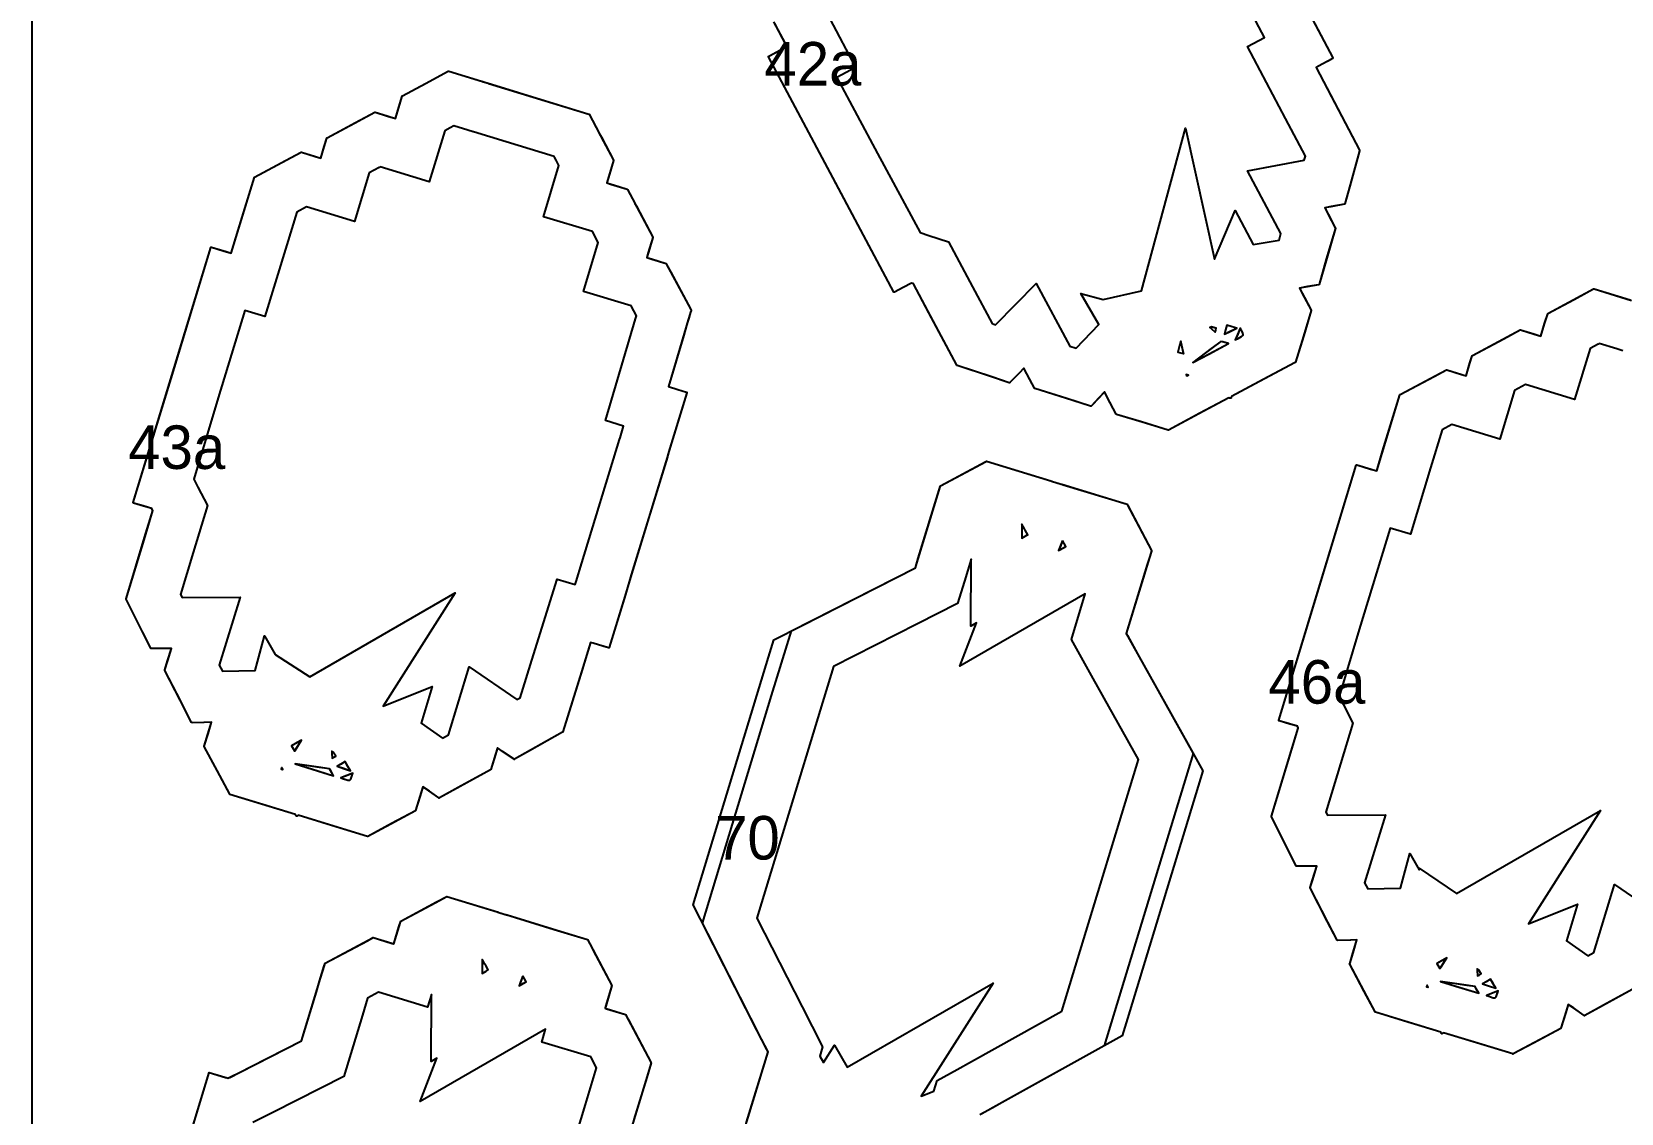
# Model space of a CAD drawing. Header units: millimetres. Extents: x 0 to 500, y 0 to 700.
# Drawn here: x 0 to 219.3, y 170.8 to 319.9 of the extents above; entities that cross this region are included whole.
import ezdxf
from ezdxf.enums import TextEntityAlignment as Align

# ---------------------------------------------------------------- set-up
doc = ezdxf.new("R2010")
doc.units = ezdxf.units.MM
for name, color, linetype in [('CORTE', 1, 'Continuous'), ('GRABADO', 5, 'Continuous'), ('HOJA', 8, 'Continuous')]:
    doc.layers.add(name, color=color, linetype=linetype)

msp = doc.modelspace()

# ---------------------------------------------------------------- linework, layer by layer
at = {"layer": 'CORTE'}
for points in [[(175.74, 323.33), (179.48, 316.32), (179.48, 316.31), (179.48, 316.31), (179.48, 316.3), (179.49, 316.29), (179.49, 316.28), (179.49, 316.28), (179.48, 316.27), (179.48, 316.26), (179.48, 316.26), (179.48, 316.25), (179.47, 316.24), (179.47, 316.24), (179.46, 316.23), (179.46, 316.23), (179.45, 316.22), (179.45, 316.22), (178.69, 315.82), (178.68, 315.81), (177.51, 315.19), (177.15, 315), (179.28, 310.96), (183.16, 303.57), (183.17, 303.57), (183.17, 303.56), (183.17, 303.55), (183.17, 303.54), (183.17, 303.54), (183.17, 303.53), (183.17, 303.52), (183.17, 303.52), (181.86, 298.81), (181.13, 296.2), (181.13, 296.19), (181.13, 296.19), (181.13, 296.18), (181.12, 296.17), (181.12, 296.17), (181.11, 296.16), (181.11, 296.16), (181.1, 296.16), (181.09, 296.15), (181.09, 296.15), (181.08, 296.15), (179.26, 295.81), (178.35, 295.64), (178.84, 294.72), (179.81, 292.9), (179.81, 292.9), (179.82, 292.89), (179.82, 292.88), (179.82, 292.88), (179.82, 292.87), (179.82, 292.86), (179.82, 292.85), (179.82, 292.85), (178.57, 288.56), (177.57, 285.09), (177.57, 285.09), (177.56, 285.08), (177.56, 285.07), (177.55, 285.07), (177.55, 285.06), (177.54, 285.06), (177.54, 285.05), (177.53, 285.05), (177.52, 285.05), (177.52, 285.04), (177.51, 285.04), (175.99, 284.78), (174.86, 284.59), (175.56, 283.28), (176.49, 281.54), (176.49, 281.53), (176.49, 281.53), (176.49, 281.52), (176.5, 281.52), (176.5, 281.51), (176.5, 281.5), (176.5, 281.49), (176.5, 281.49), (176.49, 281.48), (175.45, 278.06), (174.33, 274.37), (174.33, 274.37), (174.32, 274.36), (174.32, 274.35), (174.31, 274.35), (174.31, 274.34), (174.3, 274.34), (174.3, 274.33), (174.29, 274.33), (170.04, 272.06), (165.49, 269.64), (165.47, 269.59), (165.43, 269.44), (165.43, 269.43), (165.43, 269.43), (165.43, 269.42), (165.42, 269.41), (165.42, 269.41), (165.41, 269.4), (165.4, 269.4), (165.4, 269.4), (165.39, 269.39), (165.39, 269.39), (165.38, 269.39), (165.37, 269.39), (165.37, 269.39), (165.36, 269.39), (165.35, 269.39), (165.34, 269.39), (165.23, 269.42), (165.13, 269.45), (161.14, 267.32), (156.8, 265.01), (156.8, 265.01), (156.79, 265.01), (156.79, 265), (156.78, 265), (156.77, 265), (156.76, 265), (156.76, 265), (156.75, 265.01), (153.06, 266.13), (149.64, 267.17), (149.63, 267.17), (149.63, 267.18), (149.62, 267.18), (149.62, 267.19), (149.61, 267.19), (149.6, 267.2), (149.6, 267.21), (148.73, 268.84), (147.97, 270.26), (147.18, 269.43), (146.12, 268.31), (146.11, 268.31), (146.11, 268.31), (146.1, 268.3), (146.1, 268.3), (146.09, 268.3), (146.08, 268.29), (146.07, 268.29), (146.07, 268.29), (146.06, 268.29), (146.05, 268.29), (142.61, 269.39), (138.35, 270.75), (138.34, 270.76), (138.33, 270.76), (138.33, 270.77), (138.32, 270.77), (138.31, 270.78), (137.64, 272.05), (136.85, 273.52), (136.21, 272.87), (134.91, 271.55), (134.9, 271.54), (134.9, 271.54), (134.89, 271.53), (134.89, 271.53), (134.88, 271.53), (134.87, 271.53), (134.86, 271.53), (134.85, 271.53), (134.85, 271.53), (134.84, 271.53), (134.84, 271.53), (132.26, 272.38), (127.63, 273.92), (127.61, 273.93), (127.6, 273.94), (127.59, 273.94), (127.59, 273.95), (127.59, 273.96), (123.73, 281.18), (121.61, 285.17), (121.55, 285.19), (121.52, 285.2), (121.34, 285.26), (120.18, 284.64), (119, 284.01), (119, 284.01), (118.99, 284.01), (118.99, 284.01), (118.98, 284), (118.97, 284), (118.96, 284), (118.96, 284.01), (118.95, 284.01), (118.94, 284.01), (118.93, 284.02), (118.92, 284.02), (118.92, 284.03), (118.91, 284.04), (110.19, 300.4), (101.64, 316.45), (101.63, 316.46), (101.63, 316.47), (101.63, 316.47), (101.63, 316.48), (101.63, 316.49), (101.63, 316.5), (101.63, 316.5), (101.63, 316.51), (101.63, 316.52), (101.64, 316.52), (101.64, 316.53), (101.64, 316.53), (101.65, 316.54), (101.65, 316.54), (101.66, 316.55), (101.67, 316.55), (103.18, 317.36), (103.32, 317.43), (104.18, 317.89), (102.36, 321.29)], [(110.07, 321.71), (113.64, 315), (111.07, 313.63), (116.68, 303.11), (122.53, 292.23), (123.72, 291.84), (126.46, 290.96), (129.77, 284.75), (132.48, 279.69), (132.94, 279.53), (138.55, 285.23), (143.17, 276.56), (144.05, 276.28), (147.17, 279.56), (144.69, 283.84), (147.79, 283.01), (153.1, 284.21), (159.14, 306.62), (163.15, 288.57), (166, 295.27), (168.49, 290.59), (172.05, 291.2), (172.05, 291.2), (172.3, 292.1), (167.69, 300.76), (175.54, 302.23), (175.68, 302.76), (172.94, 307.97), (167.71, 317.9), (170.04, 319.14), (169.7, 319.79), (168.38, 322.26)], [(221.29, 188.19), (216.8, 185.72), (214.22, 184.3), (214.22, 184.3), (214.21, 184.3), (214.2, 184.29), (214.19, 184.29), (214.19, 184.29), (214.18, 184.29), (214.17, 184.29), (214.16, 184.3), (214.16, 184.3), (214.15, 184.3), (214.14, 184.31), (212.7, 185.33), (211.95, 185.85), (211.6, 184.71), (210.94, 182.55), (210.94, 182.55), (210.94, 182.55), (210.94, 182.54), (210.93, 182.53), (210.93, 182.53), (210.93, 182.52), (210.92, 182.51), (210.91, 182.51), (210.91, 182.51), (207.29, 180.58), (204.35, 179.01), (204.34, 179.01), (204.34, 179.01), (204.33, 179), (204.32, 179), (204.32, 179), (204.31, 179), (204.3, 179), (204.29, 179.01), (199.01, 180.62), (194.75, 181.91), (194.7, 181.88), (194.57, 181.81), (194.57, 181.81), (194.56, 181.81), (194.55, 181.8), (194.55, 181.8), (194.54, 181.8), (194.53, 181.8), (194.52, 181.8), (194.52, 181.81), (194.51, 181.81), (194.5, 181.81), (194.5, 181.81), (194.49, 181.82), (194.49, 181.82), (194.48, 181.83), (194.48, 181.84), (194.47, 181.84), (194.4, 181.96), (194.36, 182.03), (189.39, 183.55), (185.34, 184.78), (185.33, 184.78), (185.33, 184.79), (185.32, 184.79), (185.31, 184.8), (185.31, 184.8), (185.3, 184.81), (185.3, 184.81), (185.3, 184.82), (183.73, 187.75), (181.8, 191.38), (181.8, 191.38), (181.8, 191.39), (181.79, 191.39), (181.79, 191.4), (181.79, 191.42), (181.79, 191.43), (181.8, 191.43), (182.26, 192.96), (182.8, 194.74), (181.89, 194.72), (180.12, 194.67), (180.11, 194.67), (180.11, 194.68), (180.1, 194.68), (180.09, 194.68), (180.08, 194.68), (180.08, 194.69), (180.07, 194.69), (180.07, 194.7), (180.06, 194.7), (180.05, 194.71), (178.7, 197.33), (176.35, 201.89), (176.35, 201.9), (176.35, 201.91), (176.34, 201.92), (176.34, 201.93), (176.35, 201.94), (176.69, 203.06), (177.25, 204.91), (176.6, 204.9), (174.48, 204.89), (174.47, 204.89), (174.47, 204.89), (174.46, 204.89), (174.45, 204.89), (174.44, 204.9), (174.44, 204.9), (174.43, 204.91), (174.43, 204.91), (174.42, 204.91), (174.42, 204.92), (174.41, 204.93), (173.52, 206.71), (171.01, 211.72), (171, 211.73), (171, 211.74), (171, 211.75), (171, 211.76), (171, 211.77), (173.74, 220.76), (174.71, 223.92), (174.69, 223.95), (174.68, 223.98), (174.58, 224.18), (173.5, 224.5), (172.05, 224.95), (172.04, 224.95), (172.03, 224.95), (172.03, 224.96), (172.02, 224.96), (172.02, 224.97), (172.01, 224.97), (172.01, 224.98), (172, 224.98), (172, 224.99), (172, 225), (171.99, 225.01), (171.99, 225.02), (172, 225.03), (176.62, 240.2), (182.7, 260.17), (182.7, 260.17), (182.71, 260.18), (182.71, 260.19), (182.72, 260.19), (182.72, 260.2), (182.73, 260.2), (182.73, 260.21), (182.74, 260.21), (182.75, 260.21), (182.75, 260.22), (182.76, 260.22), (182.77, 260.22), (182.77, 260.22), (182.78, 260.22), (182.79, 260.22), (182.8, 260.22), (184.68, 259.64), (184.86, 259.59), (185.52, 259.39), (186.33, 262.08), (188.7, 269.85), (188.71, 269.86), (188.71, 269.86), (188.71, 269.87), (188.71, 269.87), (188.72, 269.88), (188.73, 269.89), (188.74, 269.89), (193.46, 272.41), (195.14, 273.3), (195.14, 273.3), (195.15, 273.31), (195.16, 273.31), (195.17, 273.31), (195.18, 273.31), (195.19, 273.31), (195.19, 273.31), (197.21, 272.69), (197.85, 272.5), (198.38, 274.22), (198.69, 275.26), (198.69, 275.26), (198.7, 275.27), (198.7, 275.28), (198.71, 275.29), (198.72, 275.3), (198.72, 275.3), (198.73, 275.3), (202.91, 277.53), (205.31, 278.81), (205.31, 278.81), (205.32, 278.81), (205.33, 278.82), (205.34, 278.82), (205.34, 278.82), (205.35, 278.82), (205.36, 278.82), (207.19, 278.26), (208.17, 277.96), (208.68, 279.64), (209.11, 281.05), (209.11, 281.06), (209.11, 281.07), (209.12, 281.07), (209.13, 281.08), (209.14, 281.09), (209.14, 281.09), (209.14, 281.1), (212.63, 282.95), (215.45, 284.46), (215.46, 284.46), (215.47, 284.47), (215.48, 284.47), (215.5, 284.47), (215.51, 284.47), (215.51, 284.46), (220.5, 282.94)], [(219.46, 275.94), (218.64, 276.19), (216.2, 276.93), (216.05, 276.84), (214.97, 276.26), (212.82, 269.22), (206.07, 271.28), (204.55, 270.46), (202.5, 263.76), (195.9, 265.77), (194.56, 265.05), (192.95, 259.79), (190.17, 250.65), (187.38, 251.5), (183.12, 237.54), (180.35, 228.27), (180.93, 227.13), (182.23, 224.59), (180.53, 219.01), (178.52, 212.36), (178.74, 211.92), (186.73, 211.99), (183.86, 202.6), (184.29, 201.77), (188.81, 201.88), (190.09, 206.66), (191.39, 204.4), (191.38, 204.61), (196.53, 201.11), (216.41, 212.56), (206.48, 196.96), (213.24, 199.68), (211.69, 194.61), (214.64, 192.53), (214.64, 192.53), (215.46, 192.98), (218.32, 202.36), (224.9, 197.86)], [(98.6, 169.62), (101.56, 179.32), (100.67, 181.06), (93.24, 195.62), (91.22, 199.56), (101.63, 233.71), (102.36, 236.1), (106.16, 238.03), (121.88, 246), (122.28, 247.33), (125.16, 256.76), (125.3, 257.22), (125.33, 257.32), (131.53, 260.62), (131.69, 260.71), (140.57, 258), (140.65, 257.98), (141.99, 257.57), (142.1, 257.54), (150.63, 254.94), (151.08, 254.8), (151.16, 254.65), (151.17, 254.63), (154.48, 248.43), (154.31, 247.88), (153.88, 246.49), (150.98, 236.95), (151.9, 235.31), (159.48, 221.74), (161.54, 218.06), (151.13, 183.91), (150.4, 181.52), (134.16, 172.5), (132.47, 171.56), (130.76, 170.61)], [(16.04, 148.74), (24.49, 176.47), (26.93, 175.73), (27.09, 175.68), (27.14, 175.7), (27.34, 175.81), (28.73, 176.51), (37.2, 180.81), (39.26, 187.57), (39.71, 189.05), (40.35, 191.15), (40.47, 191.52), (46.29, 194.62), (47.1, 195.06), (49.66, 194.28), (49.93, 194.19), (50.65, 196.54), (50.89, 197.32), (55.74, 199.9), (57.25, 200.71), (64.2, 198.59), (64.27, 198.57), (65.32, 198.25), (65.4, 198.23), (72.07, 196.19), (76.64, 194.8), (77.33, 193.5), (77.45, 193.29), (80.03, 188.43), (79.18, 185.62), (79.08, 185.31), (79.21, 185.27), (79.3, 185.24), (81.91, 184.45), (82.23, 183.86), (82.23, 183.85), (82.3, 183.73), (85.45, 177.81), (84.7, 175.34), (82.58, 168.4)], [(74.57, 166.12), (76.37, 172.04), (77.91, 177.08), (77.1, 178.6), (70.34, 180.66), (70.88, 182.43), (53.56, 172.45), (55.86, 178.43), (55.09, 177.99), (55.12, 187.21), (54.59, 185.46), (47.84, 187.52), (46.32, 186.71), (45.61, 184.38), (43.03, 175.91), (33.34, 171), (30.49, 169.55)]]:
    msp.add_lwpolyline(points, dxfattribs=at)
for points in [[(52.94, 212.55), (52.94, 212.54), (52.93, 212.53), (52.93, 212.53), (52.93, 212.52), (52.92, 212.51), (52.91, 212.51), (52.91, 212.51), (49.64, 210.76), (46.35, 209.01), (46.34, 209.01), (46.34, 209.01), (46.33, 209), (46.32, 209), (46.32, 209), (46.31, 209), (46.3, 209), (46.29, 209.01), (41.52, 210.46), (36.75, 211.91), (36.7, 211.89), (36.57, 211.81), (36.57, 211.81), (36.56, 211.81), (36.55, 211.8), (36.55, 211.8), (36.54, 211.8), (36.53, 211.8), (36.52, 211.8), (36.52, 211.81), (36.51, 211.81), (36.5, 211.81), (36.5, 211.81), (36.49, 211.82), (36.49, 211.82), (36.48, 211.83), (36.48, 211.84), (36.47, 211.84), (36.41, 211.95), (36.36, 212.03), (31.87, 213.4), (27.34, 214.78), (27.33, 214.78), (27.33, 214.79), (27.32, 214.79), (27.31, 214.8), (27.31, 214.8), (27.3, 214.81), (27.3, 214.81), (27.3, 214.82), (25.55, 218.1), (23.8, 221.38), (23.8, 221.38), (23.8, 221.39), (23.79, 221.39), (23.79, 221.4), (23.79, 221.42), (23.79, 221.43), (23.8, 221.43), (24.32, 223.14), (24.8, 224.74), (23.72, 224.71), (22.12, 224.67), (22.11, 224.67), (22.11, 224.68), (22.1, 224.68), (22.09, 224.68), (22.08, 224.68), (22.08, 224.69), (22.07, 224.69), (22.07, 224.7), (22.06, 224.7), (22.05, 224.71), (20.48, 227.77), (18.35, 231.89), (18.35, 231.9), (18.35, 231.91), (18.34, 231.92), (18.34, 231.93), (18.35, 231.94), (18.75, 233.25), (19.25, 234.91), (18.4, 234.9), (16.48, 234.89), (16.47, 234.89), (16.47, 234.89), (16.46, 234.89), (16.45, 234.89), (16.44, 234.9), (16.44, 234.9), (16.43, 234.91), (16.43, 234.91), (16.42, 234.91), (16.42, 234.92), (16.41, 234.93), (15.28, 237.19), (13.01, 241.72), (13, 241.73), (13, 241.74), (13, 241.75), (13, 241.76), (13, 241.77), (15.48, 249.89), (16.71, 253.92), (16.68, 253.97), (16.67, 254), (16.58, 254.18), (15.36, 254.55), (14.05, 254.95), (14.04, 254.95), (14.03, 254.95), (14.03, 254.96), (14.02, 254.96), (14.02, 254.97), (14.01, 254.97), (14.01, 254.98), (14, 254.98), (14, 254.99), (14, 255), (13.99, 255.01), (13.99, 255.02), (14, 255.03), (19.21, 272.13), (24.7, 290.17), (24.7, 290.17), (24.71, 290.18), (24.71, 290.19), (24.72, 290.19), (24.72, 290.2), (24.73, 290.2), (24.73, 290.21), (24.74, 290.21), (24.75, 290.21), (24.75, 290.22), (24.76, 290.22), (24.77, 290.22), (24.77, 290.22), (24.78, 290.22), (24.79, 290.22), (24.8, 290.22), (26.5, 289.7), (26.66, 289.65), (27.52, 289.39), (28.56, 292.83), (30.7, 299.85), (30.71, 299.86), (30.71, 299.86), (30.71, 299.87), (30.71, 299.87), (30.72, 299.88), (30.73, 299.89), (30.74, 299.89), (35, 302.16), (37.14, 303.3), (37.14, 303.3), (37.15, 303.31), (37.16, 303.31), (37.17, 303.31), (37.18, 303.31), (37.19, 303.31), (37.19, 303.31), (39.01, 302.75), (39.85, 302.5), (40.32, 304.05), (40.69, 305.26), (40.69, 305.26), (40.7, 305.27), (40.7, 305.28), (40.71, 305.29), (40.72, 305.3), (40.72, 305.3), (40.73, 305.3), (44.5, 307.31), (47.31, 308.81), (47.31, 308.81), (47.32, 308.81), (47.33, 308.82), (47.34, 308.82), (47.34, 308.82), (47.35, 308.82), (47.36, 308.82), (49.01, 308.31), (50.17, 307.96), (50.63, 309.47), (51.11, 311.05), (51.11, 311.06), (51.11, 311.07), (51.12, 311.07), (51.13, 311.08), (51.14, 311.09), (51.14, 311.09), (51.14, 311.1), (54.29, 312.77), (57.45, 314.46), (57.46, 314.46), (57.47, 314.47), (57.48, 314.47), (57.5, 314.47), (57.51, 314.47), (57.51, 314.46), (62.02, 313.09), (62.07, 313.08), (62.75, 312.87), (62.8, 312.85), (67.16, 311.52), (76.84, 308.57), (76.85, 308.57), (76.86, 308.57), (76.86, 308.56), (76.87, 308.56), (76.88, 308.55), (76.88, 308.55), (76.89, 308.54), (78.33, 305.83), (78.57, 305.38), (80.25, 302.23), (80.25, 302.22), (80.26, 302.21), (80.26, 302.2), (80.26, 302.19), (80.26, 302.18), (80.26, 302.18), (80.26, 302.17), (79.7, 300.35), (79.31, 299.08), (79.96, 298.88), (80.29, 298.78), (82.11, 298.22), (82.12, 298.22), (82.13, 298.22), (82.13, 298.21), (82.14, 298.21), (82.15, 298.2), (82.15, 298.2), (82.16, 298.19), (82.16, 298.19), (83.22, 296.19), (83.25, 296.15), (83.47, 295.73), (85.67, 291.61), (85.67, 291.6), (85.67, 291.59), (85.67, 291.58), (85.67, 291.58), (85.68, 291.57), (85.67, 291.56), (85.67, 291.56), (85.67, 291.55), (85.06, 289.53), (84.83, 288.79), (85.53, 288.57), (87.49, 287.98), (87.49, 287.98), (87.5, 287.97), (87.51, 287.97), (87.51, 287.97), (87.52, 287.96), (87.52, 287.95), (87.53, 287.95), (87.53, 287.94), (88.45, 286.21), (88.46, 286.2), (90.89, 281.63), (90.94, 281.55), (90.94, 281.54), (90.94, 281.53), (90.95, 281.52), (90.95, 281.52), (90.95, 281.51), (90.95, 281.5), (90.95, 281.5), (90.95, 281.49), (90.87, 281.24), (90.6, 280.34), (90.42, 279.74), (89.93, 278.1), (87.82, 271.01), (89.1, 270.62), (90.31, 270.25), (90.31, 270.25), (90.32, 270.25), (90.33, 270.24), (90.33, 270.24), (90.34, 270.23), (90.34, 270.23), (90.35, 270.22), (90.35, 270.22), (90.35, 270.21), (90.36, 270.2), (90.36, 270.19), (90.36, 270.19), (90.36, 270.18), (90.36, 270.17), (90.36, 270.17), (90.36, 270.16), (87.75, 261.6), (87.67, 261.34), (82.7, 245.04), (81.88, 242.36), (79.65, 235.03), (79.65, 235.02), (79.65, 235.02), (79.64, 235.01), (79.64, 235), (79.63, 235), (79.63, 235), (79.62, 234.99), (79.62, 234.99), (79.61, 234.98), (79.6, 234.98), (79.59, 234.98), (79.59, 234.98), (79.58, 234.98), (79.57, 234.98), (79.56, 234.98), (79.56, 234.98), (78.77, 235.22), (78.76, 235.22), (77.45, 235.63), (77.07, 235.74), (75.81, 231.68), (73.24, 223.41), (73.24, 223.4), (73.24, 223.4), (73.24, 223.39), (73.23, 223.39), (73.23, 223.38), (73.22, 223.37), (73.22, 223.37), (73.21, 223.37), (68.8, 220.88), (66.6, 219.63), (66.59, 219.63), (66.59, 219.63), (66.58, 219.63), (66.57, 219.62), (66.56, 219.62), (66.55, 219.62), (66.55, 219.63), (66.54, 219.63), (66.53, 219.63), (66.53, 219.63), (66.52, 219.64), (64.94, 220.72), (64.23, 221.2), (63.95, 220.28), (63.33, 218.24), (63.33, 218.23), (63.32, 218.22), (63.32, 218.22), (63.32, 218.21), (63.31, 218.21), (63.31, 218.2), (63.3, 218.2), (63.29, 218.19), (59.24, 215.96), (56.22, 214.3), (56.22, 214.3), (56.21, 214.3), (56.2, 214.29), (56.19, 214.29), (56.19, 214.29), (56.18, 214.29), (56.17, 214.29), (56.16, 214.3), (56.16, 214.3), (56.15, 214.3), (56.14, 214.31), (54.84, 215.23), (53.95, 215.85), (53.54, 214.5), (52.94, 212.55), (52.94, 212.55)], [(56.64, 222.53), (57.46, 222.98), (60.32, 232.36), (66.9, 227.85), (67.38, 228.12), (69.22, 234.05), (72.45, 244.47), (74.97, 243.7), (75.1, 244.12), (75.89, 246.71), (81.07, 263.71), (81.15, 263.96), (81.64, 265.57), (79.12, 266.34), (83.3, 280.34), (83.42, 280.76), (82.7, 282.12), (76.09, 284.13), (78.14, 290.85), (77.33, 292.36), (70.58, 294.42), (72.72, 301.47), (72.34, 302.2), (72.12, 302.61), (72.06, 302.71), (65.46, 304.72), (60.95, 306.1), (60.9, 306.11), (60.16, 306.34), (58.2, 306.93), (57.72, 306.67), (56.97, 306.26), (54.82, 299.22), (48.07, 301.28), (47.94, 301.22), (46.55, 300.46), (44.5, 293.76), (37.9, 295.77), (36.56, 295.05), (35.18, 290.54), (32.17, 280.65), (29.38, 281.5), (25.71, 269.46), (22.35, 258.26), (22.92, 257.15), (24.23, 254.59), (22.26, 248.15), (20.52, 242.36), (20.74, 241.92), (28.73, 241.99), (25.86, 232.6), (26.29, 231.77), (30.81, 231.88), (32.09, 236.66), (33.58, 234.08), (38.35, 231.01), (58.41, 242.56), (48.48, 226.96), (55.24, 229.68), (53.69, 224.61), (56.64, 222.53)], [(163.32, 278.77), (163.39, 279.04), (162.73, 279.22), (162.51, 279.17), (162.74, 278.97), (163.25, 278.52), (163.32, 278.77)], [(165.59, 279.25), (164.84, 279.45), (164.68, 278.83), (164.51, 278.23), (165.3, 278.61), (166.24, 279.07), (165.59, 279.25)], [(166.34, 278.19), (166.02, 277.45), (166.39, 277.64), (166.89, 277.91), (166.99, 278.01), (167.08, 278.09), (167.09, 278.13), (167.1, 278.17), (167.07, 278.3), (167.04, 278.43), (166.83, 278.82), (166.71, 279.06), (166.34, 278.19)], [(158.86, 275.6), (158.49, 277.28), (158.32, 276.67), (158.08, 275.76), (158.84, 275.55), (158.87, 275.54), (158.86, 275.6)], [(162.71, 276.23), (160.17, 274.33), (162.42, 275.53), (165.07, 276.94), (164.27, 277.16), (164.04, 277.22), (162.71, 276.23)], [(159.37, 272.64), (159.22, 272.68), (159.26, 272.62), (159.34, 272.48), (159.51, 272.57), (159.55, 272.59), (159.37, 272.64)], [(137.25, 250.51), (137.4, 250.59), (137.04, 251.21), (136.95, 251.38), (136.58, 252.02), (136.58, 250.31), (136.57, 250.12), (137.25, 250.51)], [(142.18, 249.77), (141.75, 248.64), (141.65, 248.39), (142.46, 248.86), (142.65, 248.96), (142.18, 249.77)], [(124.89, 175.36), (127.65, 176.89), (129.62, 177.99), (142.07, 184.9), (143.96, 191.1), (152.65, 219.62), (146.42, 230.75), (145.02, 233.26), (143.41, 236.14), (145.33, 242.43), (128, 232.45), (130.31, 238.43), (129.54, 237.99), (129.57, 247.21), (128.64, 244.18), (127.71, 241.1), (122.17, 238.29), (110.6, 232.43), (108.76, 226.38), (100.02, 197.71), (106.27, 185.49), (107.64, 182.8), (109.08, 179.98), (108.7, 178.73), (109.22, 177.82), (110.75, 180.22), (112.49, 177.2), (132.62, 188.79), (122.7, 173.19), (124.44, 173.9), (124.89, 175.36)], [(36.31, 220.86), (37.21, 222.27), (36.64, 221.94), (35.84, 221.48), (36.24, 220.78), (36.25, 220.77), (36.31, 220.86)], [(41.67, 219.9), (41.92, 220.04), (41.58, 220.63), (41.39, 220.75), (41.4, 220.47), (41.45, 219.78), (41.67, 219.9)], [(43.61, 218.65), (43.23, 219.31), (42.66, 218.98), (42.14, 218.68), (42.99, 218.39), (43.95, 218.06), (43.61, 218.65)], [(34.55, 218.35), (34.47, 218.5), (34.45, 218.43), (34.41, 218.27), (34.59, 218.22), (34.64, 218.2), (34.55, 218.35)], [(39.55, 218.53), (36.31, 218.99), (38.67, 218.27), (41.62, 217.37), (41.22, 218.07), (41.09, 218.3), (39.55, 218.53)], [(43.42, 217.37), (42.65, 217.06), (43.03, 216.94), (43.59, 216.77), (43.73, 216.77), (43.85, 216.77), (43.89, 216.79), (43.93, 216.81), (43.99, 216.91), (44.06, 217.03), (44.19, 217.45), (44.27, 217.71), (43.42, 217.37)], [(62.66, 190.42), (62.96, 190.59), (62.67, 191.1), (62.5, 191.38), (62.17, 191.97), (62.14, 192.02), (62.13, 190.65), (62.13, 190.12), (62.66, 190.42)], [(194.38, 190.97), (195.21, 192.27), (194.58, 191.91), (193.84, 191.48), (194.25, 190.77), (194.38, 190.97)], [(67.74, 189.77), (67.43, 188.96), (67.21, 188.39), (67.85, 188.76), (68.2, 188.96), (67.74, 189.77)], [(197.85, 188.48), (194.31, 188.99), (196.45, 188.34), (199.62, 187.37), (199.25, 188.02), (199.09, 188.3), (197.85, 188.48)], [(199.65, 189.89), (199.92, 190.04), (199.61, 190.58), (199.39, 190.73), (199.4, 190.53), (199.45, 189.78), (199.65, 189.89)], [(201.58, 188.7), (201.23, 189.31), (200.61, 188.95), (200.14, 188.68), (201.06, 188.36), (201.95, 188.06), (201.58, 188.7)], [(192.57, 188.33), (192.47, 188.5), (192.46, 188.45), (192.41, 188.27), (192.57, 188.22), (192.64, 188.2), (192.57, 188.33)], [(201.49, 187.4), (200.65, 187.06), (200.99, 186.96), (201.59, 186.77), (201.72, 186.77), (201.85, 186.77), (201.89, 186.78), (201.93, 186.81), (201.99, 186.91), (202.06, 187.03), (202.18, 187.42), (202.27, 187.71), (201.49, 187.4)]]:
    msp.add_lwpolyline(points, close=True, dxfattribs=at)
at = {"layer": 'GRABADO'}
for points in [[(175.87, 323.08), (179.48, 316.32), (179.48, 316.31), (179.48, 316.31), (179.48, 316.3), (179.49, 316.29), (179.49, 316.28), (179.49, 316.28), (179.48, 316.27), (179.48, 316.26), (179.48, 316.26), (179.48, 316.25), (179.47, 316.24), (179.47, 316.24), (179.46, 316.23), (179.46, 316.23), (179.45, 316.22), (179.45, 316.22), (178.72, 315.83), (178.71, 315.83), (177.5, 315.18), (177.15, 315), (179.13, 311.23), (183.16, 303.57), (183.17, 303.57), (183.17, 303.56), (183.17, 303.55), (183.17, 303.54), (183.17, 303.54), (183.17, 303.53), (183.17, 303.52), (183.17, 303.52), (181.81, 298.64), (181.13, 296.2), (181.13, 296.19), (181.13, 296.19), (181.13, 296.18), (181.12, 296.17), (181.12, 296.17), (181.11, 296.16), (181.11, 296.16), (181.1, 296.16), (181.09, 296.15), (181.09, 296.15), (181.08, 296.15), (179.19, 295.79), (178.35, 295.64), (178.81, 294.79), (179.81, 292.9), (179.81, 292.9), (179.82, 292.89), (179.82, 292.88), (179.82, 292.88), (179.82, 292.87), (179.82, 292.86), (179.82, 292.85), (179.82, 292.85), (178.53, 288.4), (177.57, 285.09), (177.57, 285.09), (177.56, 285.08), (177.56, 285.07), (177.55, 285.07), (177.55, 285.06), (177.54, 285.06), (177.54, 285.05), (177.53, 285.05), (177.52, 285.05), (177.52, 285.04), (177.51, 285.04), (175.93, 284.77), (174.86, 284.59), (175.53, 283.34), (176.49, 281.54), (176.49, 281.53), (176.49, 281.52), (176.5, 281.52), (176.5, 281.51), (176.5, 281.5), (176.5, 281.49), (176.5, 281.49), (176.49, 281.48), (175.41, 277.93), (174.33, 274.37), (174.33, 274.37), (174.32, 274.36), (174.32, 274.35), (174.31, 274.35), (174.31, 274.34), (174.3, 274.34), (174.3, 274.33), (174.29, 274.33), (169.88, 271.98), (165.49, 269.64), (165.47, 269.58), (165.43, 269.44), (165.43, 269.43), (165.43, 269.43), (165.43, 269.42), (165.42, 269.41), (165.42, 269.41), (165.41, 269.4), (165.4, 269.4), (165.4, 269.4), (165.39, 269.39), (165.39, 269.39), (165.38, 269.39), (165.37, 269.39), (165.37, 269.39), (165.36, 269.39), (165.35, 269.39), (165.34, 269.39), (165.22, 269.42), (165.13, 269.45), (160.99, 267.24), (156.8, 265.01), (156.8, 265.01), (156.79, 265.01), (156.79, 265), (156.78, 265), (156.77, 265), (156.76, 265), (156.76, 265), (156.75, 265.01), (153.19, 266.09), (149.64, 267.17), (149.63, 267.17), (149.63, 267.18), (149.62, 267.18), (149.62, 267.19), (149.61, 267.19), (149.6, 267.2), (149.6, 267.21), (148.76, 268.78), (147.97, 270.26), (147.22, 269.47), (146.12, 268.31), (146.11, 268.31), (146.11, 268.31), (146.1, 268.3), (146.1, 268.3), (146.09, 268.3), (146.08, 268.29), (146.07, 268.29), (146.07, 268.29), (146.06, 268.29), (146.05, 268.29), (142.77, 269.34), (138.35, 270.75), (138.34, 270.76), (138.33, 270.76), (138.33, 270.77), (138.32, 270.77), (138.31, 270.78), (137.67, 271.99), (136.85, 273.52), (136.25, 272.91), (134.91, 271.55), (134.9, 271.54), (134.9, 271.54), (134.89, 271.53), (134.89, 271.53), (134.88, 271.53), (134.87, 271.53), (134.86, 271.53), (134.85, 271.53), (134.85, 271.53), (134.84, 271.53), (134.84, 271.53), (132.43, 272.33), (127.63, 273.92), (127.61, 273.93), (127.6, 273.94), (127.59, 273.94), (127.59, 273.95), (127.59, 273.96), (123.59, 281.45), (121.61, 285.17), (121.56, 285.18), (121.53, 285.19), (121.34, 285.26), (120.22, 284.66), (119, 284.01), (119, 284.01), (118.99, 284.01), (118.99, 284.01), (118.98, 284), (118.97, 284), (118.96, 284), (118.96, 284.01), (118.95, 284.01), (118.94, 284.01), (118.93, 284.02), (118.92, 284.02), (118.92, 284.03), (118.91, 284.04), (110.5, 299.81), (101.64, 316.45), (101.63, 316.46), (101.63, 316.47), (101.63, 316.47), (101.63, 316.48), (101.63, 316.49), (101.63, 316.5), (101.63, 316.5), (101.63, 316.51), (101.63, 316.52), (101.64, 316.52), (101.64, 316.53), (101.64, 316.53), (101.65, 316.54), (101.65, 316.54), (101.66, 316.55), (101.67, 316.55), (103.24, 317.39), (103.38, 317.47), (104.18, 317.89), (104.13, 317.97), (104.13, 317.97), (104.13, 317.97), (104.13, 317.98), (102.48, 321.06)], [(221.29, 188.19), (216.66, 185.64), (214.22, 184.3), (214.22, 184.3), (214.21, 184.3), (214.2, 184.29), (214.19, 184.29), (214.19, 184.29), (214.18, 184.29), (214.17, 184.29), (214.16, 184.3), (214.16, 184.3), (214.15, 184.3), (214.14, 184.31), (212.65, 185.36), (211.95, 185.85), (211.62, 184.78), (210.94, 182.55), (210.94, 182.55), (210.94, 182.54), (210.93, 182.53), (210.93, 182.53), (210.93, 182.52), (210.92, 182.51), (210.91, 182.51), (210.91, 182.51), (207.17, 180.51), (204.35, 179.01), (204.34, 179.01), (204.34, 179.01), (204.33, 179), (204.32, 179), (204.32, 179), (204.31, 179), (204.3, 179), (204.29, 179.01), (198.84, 180.67), (194.75, 181.91), (194.69, 181.88), (194.57, 181.81), (194.57, 181.81), (194.56, 181.81), (194.55, 181.8), (194.55, 181.8), (194.54, 181.8), (194.53, 181.8), (194.52, 181.8), (194.52, 181.81), (194.51, 181.81), (194.5, 181.81), (194.5, 181.81), (194.49, 181.82), (194.49, 181.82), (194.48, 181.83), (194.48, 181.84), (194.47, 181.84), (194.4, 181.96), (194.36, 182.03), (189.23, 183.6), (185.34, 184.78), (185.33, 184.78), (185.33, 184.79), (185.32, 184.79), (185.31, 184.8), (185.31, 184.8), (185.3, 184.81), (185.3, 184.81), (185.3, 184.82), (183.79, 187.64), (181.8, 191.38), (181.8, 191.38), (181.8, 191.39), (181.79, 191.39), (181.79, 191.4), (181.79, 191.42), (181.79, 191.43), (181.8, 191.43), (182.24, 192.9), (182.8, 194.74), (181.95, 194.72), (180.12, 194.67), (180.11, 194.67), (180.11, 194.68), (180.1, 194.68), (180.09, 194.68), (180.08, 194.68), (180.08, 194.69), (180.07, 194.69), (180.07, 194.7), (180.06, 194.7), (180.05, 194.71), (178.78, 197.19), (176.35, 201.89), (176.35, 201.9), (176.35, 201.91), (176.34, 201.92), (176.34, 201.93), (176.35, 201.94), (176.67, 203), (177.25, 204.91), (176.67, 204.9), (174.48, 204.89), (174.47, 204.89), (174.47, 204.89), (174.46, 204.89), (174.45, 204.89), (174.44, 204.9), (174.44, 204.9), (174.43, 204.91), (174.43, 204.91), (174.42, 204.91), (174.42, 204.92), (174.41, 204.93), (173.6, 206.55), (171.01, 211.72), (171, 211.73), (171, 211.74), (171, 211.75), (171, 211.76), (171, 211.77), (173.83, 221.04), (174.71, 223.92), (174.69, 223.95), (174.68, 223.97), (174.58, 224.18), (173.55, 224.49), (172.05, 224.95), (172.04, 224.95), (172.03, 224.95), (172.03, 224.96), (172.02, 224.96), (172.02, 224.97), (172.01, 224.97), (172.01, 224.98), (172, 224.98), (172, 224.99), (172, 225), (171.99, 225.01), (171.99, 225.02), (172, 225.03), (176.42, 239.56), (182.7, 260.17), (182.7, 260.17), (182.71, 260.18), (182.71, 260.19), (182.72, 260.19), (182.72, 260.2), (182.73, 260.2), (182.73, 260.21), (182.74, 260.21), (182.75, 260.21), (182.75, 260.22), (182.76, 260.22), (182.77, 260.22), (182.77, 260.22), (182.78, 260.22), (182.79, 260.22), (182.8, 260.22), (184.75, 259.62), (184.92, 259.57), (185.52, 259.39), (186.26, 261.83), (188.7, 269.85), (188.7, 269.85), (188.71, 269.86), (188.71, 269.86), (188.71, 269.87), (188.71, 269.87), (188.72, 269.88), (188.73, 269.89), (188.74, 269.89), (193.61, 272.49), (195.14, 273.3), (195.14, 273.3), (195.15, 273.31), (195.16, 273.31), (195.17, 273.31), (195.18, 273.31), (195.19, 273.31), (195.19, 273.31), (197.27, 272.67), (197.85, 272.5), (198.39, 274.28), (198.69, 275.26), (198.69, 275.26), (198.7, 275.27), (198.7, 275.28), (198.71, 275.29), (198.72, 275.3), (198.72, 275.3), (198.73, 275.3), (203.04, 277.6), (205.31, 278.81), (205.31, 278.81), (205.32, 278.81), (205.33, 278.82), (205.34, 278.82), (205.34, 278.82), (205.35, 278.82), (205.36, 278.82), (207.25, 278.24), (208.17, 277.96), (208.69, 279.69), (209.11, 281.05), (209.11, 281.06), (209.11, 281.07), (209.12, 281.07), (209.13, 281.08), (209.14, 281.09), (209.14, 281.09), (209.14, 281.1), (212.74, 283.01), (215.45, 284.46), (215.46, 284.46), (215.47, 284.47), (215.48, 284.47), (215.5, 284.47), (215.51, 284.47), (215.51, 284.46), (220.66, 282.89)], [(98.12, 168.03), (101.56, 179.32), (101.4, 179.62), (100.03, 182.3), (92.5, 197.05), (102.06, 228.42), (104.78, 237.32), (119, 244.54), (121.88, 246), (121.95, 246.22), (125.29, 257.19), (125.32, 257.27), (125.33, 257.32), (131.64, 260.68), (131.69, 260.71), (140.73, 257.95), (140.82, 257.93), (142.18, 257.51), (142.29, 257.48), (150.98, 254.83), (151.08, 254.8), (151.11, 254.75), (151.11, 254.75), (154.48, 248.43), (154.44, 248.31), (154.36, 248.05), (150.98, 236.95), (151.13, 236.67), (152.53, 234.17), (160.21, 220.43), (150.65, 189.06), (147.94, 180.15), (133.02, 171.87), (131.05, 170.77)], [(15.85, 148.1), (24.49, 176.47), (26.73, 175.79), (27.09, 175.68), (27.14, 175.7), (27.32, 175.79), (30.17, 177.24), (37.2, 180.81), (38.91, 186.42), (39.84, 189.47), (40.37, 191.21), (40.47, 191.52), (46.42, 194.69), (47.1, 195.06), (49.72, 194.26), (49.93, 194.19), (50.67, 196.6), (50.89, 197.32), (55.85, 199.96), (57.25, 200.71), (64.36, 198.54), (64.43, 198.52), (65.5, 198.19), (65.58, 198.17), (72.42, 196.09), (76.64, 194.8), (77.28, 193.6), (77.39, 193.4), (80.03, 188.43), (79.16, 185.56), (79.08, 185.31), (79.18, 185.28), (79.25, 185.26), (81.91, 184.45), (82.18, 183.95), (82.18, 183.94), (82.23, 183.85), (85.45, 177.81), (84.82, 175.76), (83.07, 170)]]:
    msp.add_lwpolyline(points, dxfattribs=at)
for points in [[(30.7, 299.85), (30.71, 299.86), (30.71, 299.86), (30.71, 299.87), (30.71, 299.87), (30.72, 299.88), (30.73, 299.89), (30.74, 299.89), (35.16, 302.25), (37.14, 303.3), (37.14, 303.3), (37.15, 303.31), (37.16, 303.31), (37.17, 303.31), (37.18, 303.31), (37.19, 303.31), (37.19, 303.31), (39.08, 302.73), (39.85, 302.5), (40.34, 304.11), (40.69, 305.26), (40.69, 305.26), (40.7, 305.27), (40.7, 305.28), (40.71, 305.29), (40.72, 305.3), (40.72, 305.3), (40.73, 305.3), (44.64, 307.39), (47.31, 308.81), (47.31, 308.81), (47.32, 308.81), (47.33, 308.82), (47.34, 308.82), (47.34, 308.82), (47.35, 308.82), (47.36, 308.82), (49.07, 308.29), (50.17, 307.96), (50.64, 309.52), (51.11, 311.05), (51.11, 311.06), (51.11, 311.07), (51.12, 311.07), (51.13, 311.08), (51.14, 311.09), (51.14, 311.09), (51.14, 311.1), (54.41, 312.83), (57.45, 314.46), (57.46, 314.46), (57.47, 314.47), (57.48, 314.47), (57.5, 314.47), (57.51, 314.47), (57.51, 314.46), (62.18, 313.04), (62.23, 313.03), (62.94, 312.81), (62.99, 312.79), (67.5, 311.42), (76.84, 308.57), (76.85, 308.57), (76.86, 308.57), (76.86, 308.56), (76.87, 308.56), (76.88, 308.55), (76.88, 308.55), (76.89, 308.54), (78.28, 305.92), (78.51, 305.49), (80.25, 302.23), (80.25, 302.22), (80.26, 302.21), (80.26, 302.2), (80.26, 302.19), (80.26, 302.18), (80.26, 302.18), (80.26, 302.17), (79.68, 300.29), (79.31, 299.08), (79.92, 298.89), (80.24, 298.79), (82.11, 298.22), (82.12, 298.22), (82.13, 298.22), (82.13, 298.21), (82.14, 298.21), (82.15, 298.2), (82.15, 298.2), (82.16, 298.19), (82.16, 298.19), (83.17, 296.28), (83.2, 296.24), (83.4, 295.85), (85.67, 291.61), (85.67, 291.6), (85.67, 291.59), (85.67, 291.58), (85.67, 291.58), (85.68, 291.57), (85.67, 291.56), (85.67, 291.56), (85.67, 291.55), (85.04, 289.47), (84.83, 288.79), (85.48, 288.59), (87.49, 287.98), (87.49, 287.98), (87.5, 287.97), (87.51, 287.97), (87.51, 287.97), (87.52, 287.96), (87.52, 287.95), (87.53, 287.95), (87.53, 287.94), (88.39, 286.34), (88.39, 286.32), (90.9, 281.63), (90.94, 281.55), (90.94, 281.54), (90.94, 281.54), (90.94, 281.54), (90.94, 281.53), (90.95, 281.53), (90.95, 281.52), (90.95, 281.52), (90.95, 281.52), (90.95, 281.51), (90.95, 281.51), (90.95, 281.51), (90.95, 281.51), (90.95, 281.5), (90.95, 281.5), (90.95, 281.5), (90.95, 281.5), (90.95, 281.5), (90.95, 281.49), (90.94, 281.49), (90.87, 281.25), (90.63, 280.43), (90.46, 279.86), (90.01, 278.34), (87.82, 271.01), (89.14, 270.61), (90.31, 270.25), (90.31, 270.25), (90.32, 270.25), (90.33, 270.24), (90.33, 270.24), (90.34, 270.23), (90.34, 270.23), (90.35, 270.22), (90.35, 270.22), (90.35, 270.21), (90.36, 270.2), (90.36, 270.19), (90.36, 270.19), (90.36, 270.18), (90.36, 270.17), (90.36, 270.17), (90.36, 270.16), (87.85, 261.92), (87.77, 261.67), (82.59, 244.67), (81.8, 242.08), (79.65, 235.03), (79.65, 235.02), (79.65, 235.02), (79.64, 235.01), (79.64, 235), (79.63, 235), (79.63, 235), (79.62, 234.99), (79.62, 234.99), (79.61, 234.98), (79.6, 234.98), (79.59, 234.98), (79.59, 234.98), (79.58, 234.98), (79.57, 234.98), (79.56, 234.98), (79.56, 234.98), (78.8, 235.21), (78.79, 235.22), (77.43, 235.63), (77.07, 235.74), (75.9, 231.97), (73.24, 223.41), (73.24, 223.4), (73.24, 223.4), (73.24, 223.39), (73.23, 223.39), (73.23, 223.38), (73.22, 223.37), (73.22, 223.37), (73.21, 223.37), (68.65, 220.79), (66.6, 219.63), (66.59, 219.63), (66.59, 219.63), (66.58, 219.63), (66.57, 219.62), (66.56, 219.62), (66.55, 219.62), (66.55, 219.63), (66.54, 219.63), (66.53, 219.63), (66.53, 219.63), (66.52, 219.64), (64.88, 220.76), (64.23, 221.2), (63.97, 220.35), (63.33, 218.24), (63.33, 218.23), (63.32, 218.22), (63.32, 218.22), (63.32, 218.21), (63.31, 218.21), (63.31, 218.2), (63.3, 218.2), (63.29, 218.19), (59.09, 215.88), (56.22, 214.3), (56.22, 214.3), (56.21, 214.3), (56.2, 214.29), (56.19, 214.29), (56.19, 214.29), (56.18, 214.29), (56.17, 214.29), (56.16, 214.3), (56.16, 214.3), (56.15, 214.3), (56.14, 214.31), (54.79, 215.26), (53.95, 215.85), (53.56, 214.57), (52.94, 212.55), (52.94, 212.55), (52.94, 212.54), (52.93, 212.53), (52.93, 212.53), (52.93, 212.52), (52.92, 212.51), (52.91, 212.51), (52.91, 212.51), (49.52, 210.7), (46.35, 209.01), (46.34, 209.01), (46.34, 209.01), (46.33, 209), (46.32, 209), (46.32, 209), (46.31, 209), (46.3, 209), (46.29, 209.01), (41.35, 210.51), (36.75, 211.91), (36.7, 211.89), (36.57, 211.81), (36.57, 211.81), (36.56, 211.81), (36.55, 211.8), (36.55, 211.8), (36.54, 211.8), (36.53, 211.8), (36.52, 211.8), (36.52, 211.81), (36.51, 211.81), (36.5, 211.81), (36.5, 211.81), (36.49, 211.82), (36.49, 211.82), (36.48, 211.83), (36.48, 211.84), (36.47, 211.84), (36.41, 211.95), (36.36, 212.03), (31.71, 213.45), (27.34, 214.78), (27.33, 214.78), (27.33, 214.79), (27.32, 214.79), (27.31, 214.8), (27.31, 214.8), (27.3, 214.81), (27.3, 214.81), (27.3, 214.82), (25.61, 217.99), (23.8, 221.38), (23.8, 221.38), (23.8, 221.39), (23.79, 221.39), (23.79, 221.4), (23.79, 221.42), (23.79, 221.43), (23.8, 221.43), (24.3, 223.08), (24.8, 224.74), (23.78, 224.71), (22.12, 224.67), (22.11, 224.67), (22.11, 224.68), (22.1, 224.68), (22.09, 224.68), (22.08, 224.68), (22.08, 224.69), (22.07, 224.69), (22.07, 224.7), (22.06, 224.7), (22.05, 224.71), (20.55, 227.63), (18.35, 231.89), (18.35, 231.9), (18.35, 231.91), (18.34, 231.92), (18.34, 231.93), (18.35, 231.94), (18.73, 233.19), (19.25, 234.91), (18.46, 234.9), (16.48, 234.89), (16.47, 234.89), (16.47, 234.89), (16.46, 234.89), (16.45, 234.89), (16.44, 234.9), (16.44, 234.9), (16.43, 234.91), (16.43, 234.91), (16.42, 234.91), (16.42, 234.92), (16.41, 234.93), (15.36, 237.03), (13.01, 241.72), (13, 241.73), (13, 241.74), (13, 241.75), (13, 241.76), (13, 241.77), (15.57, 250.18), (16.71, 253.92), (16.68, 253.96), (16.67, 253.99), (16.58, 254.18), (15.41, 254.53), (14.05, 254.95), (14.04, 254.95), (14.03, 254.95), (14.03, 254.96), (14.02, 254.96), (14.02, 254.97), (14.01, 254.97), (14.01, 254.98), (14, 254.98), (14, 254.99), (14, 255), (13.99, 255.01), (13.99, 255.02), (14, 255.03), (19.01, 271.49), (24.7, 290.17), (24.7, 290.17), (24.71, 290.18), (24.71, 290.19), (24.72, 290.19), (24.72, 290.2), (24.73, 290.2), (24.73, 290.21), (24.74, 290.21), (24.75, 290.21), (24.75, 290.22), (24.76, 290.22), (24.77, 290.22), (24.77, 290.22), (24.78, 290.22), (24.79, 290.22), (24.8, 290.22), (26.56, 289.68), (26.72, 289.63), (27.52, 289.39), (28.49, 292.58), (30.7, 299.85)], [(163.39, 279.04), (162.74, 279.21), (162.52, 279.16), (162.73, 278.98), (163.25, 278.52), (163.32, 278.77), (163.39, 279.04)], [(164.84, 279.45), (164.67, 278.81), (164.51, 278.23), (165.32, 278.62), (166.24, 279.07), (165.57, 279.25), (164.84, 279.45)], [(166.02, 277.45), (166.37, 277.64), (166.89, 277.91), (166.99, 278.01), (167.08, 278.09), (167.09, 278.13), (167.1, 278.17), (167.07, 278.3), (167.04, 278.43), (166.84, 278.81), (166.71, 279.06), (166.35, 278.21), (166.02, 277.45)], [(158.49, 277.28), (158.32, 276.65), (158.08, 275.76), (158.86, 275.55), (158.87, 275.54), (158.85, 275.65), (158.49, 277.28)], [(160.17, 274.33), (162.35, 275.49), (165.07, 276.94), (164.29, 277.15), (164.04, 277.22), (162.79, 276.29), (160.17, 274.33)], [(159.22, 272.68), (159.26, 272.62), (159.34, 272.48), (159.5, 272.57), (159.55, 272.59), (159.38, 272.64), (159.22, 272.68)], [(137.27, 250.52), (137.4, 250.59), (137.04, 251.22), (136.95, 251.38), (136.58, 252.02), (136.58, 250.28), (136.57, 250.12), (137.27, 250.52)], [(142.18, 249.77), (141.74, 248.62), (141.65, 248.39), (142.48, 248.87), (142.65, 248.96), (142.18, 249.77)], [(37.21, 222.27), (36.62, 221.93), (35.84, 221.48), (36.25, 220.77), (36.33, 220.9), (37.21, 222.27)], [(41.92, 220.04), (41.59, 220.61), (41.39, 220.74), (41.4, 220.49), (41.45, 219.78), (41.67, 219.9), (41.92, 220.04)], [(43.23, 219.31), (42.64, 218.97), (42.14, 218.68), (43.01, 218.38), (43.95, 218.06), (43.6, 218.67), (43.23, 219.31)], [(34.47, 218.5), (34.46, 218.44), (34.41, 218.27), (34.58, 218.22), (34.64, 218.2), (34.56, 218.35), (34.47, 218.5)], [(36.31, 218.99), (38.6, 218.3), (41.62, 217.37), (41.23, 218.06), (41.09, 218.3), (39.65, 218.51), (36.31, 218.99)], [(42.65, 217.06), (43.02, 216.95), (43.59, 216.77), (43.73, 216.77), (43.85, 216.77), (43.89, 216.79), (43.93, 216.81), (43.99, 216.91), (44.06, 217.03), (44.19, 217.44), (44.27, 217.71), (43.44, 217.38), (42.65, 217.06)], [(62.67, 190.43), (62.96, 190.59), (62.66, 191.11), (62.5, 191.38), (62.16, 191.98), (62.14, 192.02), (62.13, 190.63), (62.13, 190.12), (62.67, 190.43)], [(195.21, 192.27), (194.56, 191.9), (193.84, 191.48), (194.25, 190.77), (194.4, 191.01), (195.21, 192.27)], [(67.74, 189.77), (67.42, 188.93), (67.21, 188.39), (67.86, 188.77), (68.2, 188.96), (67.74, 189.77)], [(194.31, 188.99), (196.38, 188.36), (199.62, 187.37), (199.26, 188), (199.09, 188.3), (197.95, 188.47), (194.31, 188.99)], [(199.92, 190.04), (199.62, 190.57), (199.39, 190.72), (199.4, 190.55), (199.45, 189.78), (199.64, 189.88), (199.92, 190.04)], [(201.23, 189.31), (200.6, 188.94), (200.14, 188.68), (201.08, 188.36), (201.95, 188.06), (201.57, 188.72), (201.23, 189.31)], [(192.47, 188.5), (192.46, 188.45), (192.41, 188.27), (192.57, 188.22), (192.64, 188.2), (192.57, 188.33), (192.47, 188.5)], [(200.65, 187.06), (200.98, 186.96), (201.59, 186.77), (201.71, 186.77), (201.85, 186.77), (201.88, 186.78), (201.93, 186.81), (201.99, 186.9), (202.06, 187.03), (202.18, 187.41), (202.27, 187.71), (201.51, 187.41), (200.65, 187.06)]]:
    msp.add_lwpolyline(points, close=True, dxfattribs=at)
at = {"layer": 'HOJA'}
msp.add_lwpolyline([(0, 0), (500, 0), (500, 700), (0, 700)], close=True, dxfattribs=at)

# ---------------------------------------------------------------- texts
at = {"layer": 'GRABADO'}
for s, p in [('42a', (107.76, 315.5)), ('43a', (19.99, 262.65)), ('46a', (177.28, 230.3)), ('70', (98.72, 208.81))]:
    msp.add_text(s, height=6, dxfattribs=at).set_placement(p, align=Align.MIDDLE_CENTER)

doc.saveas('drawing.dxf')
